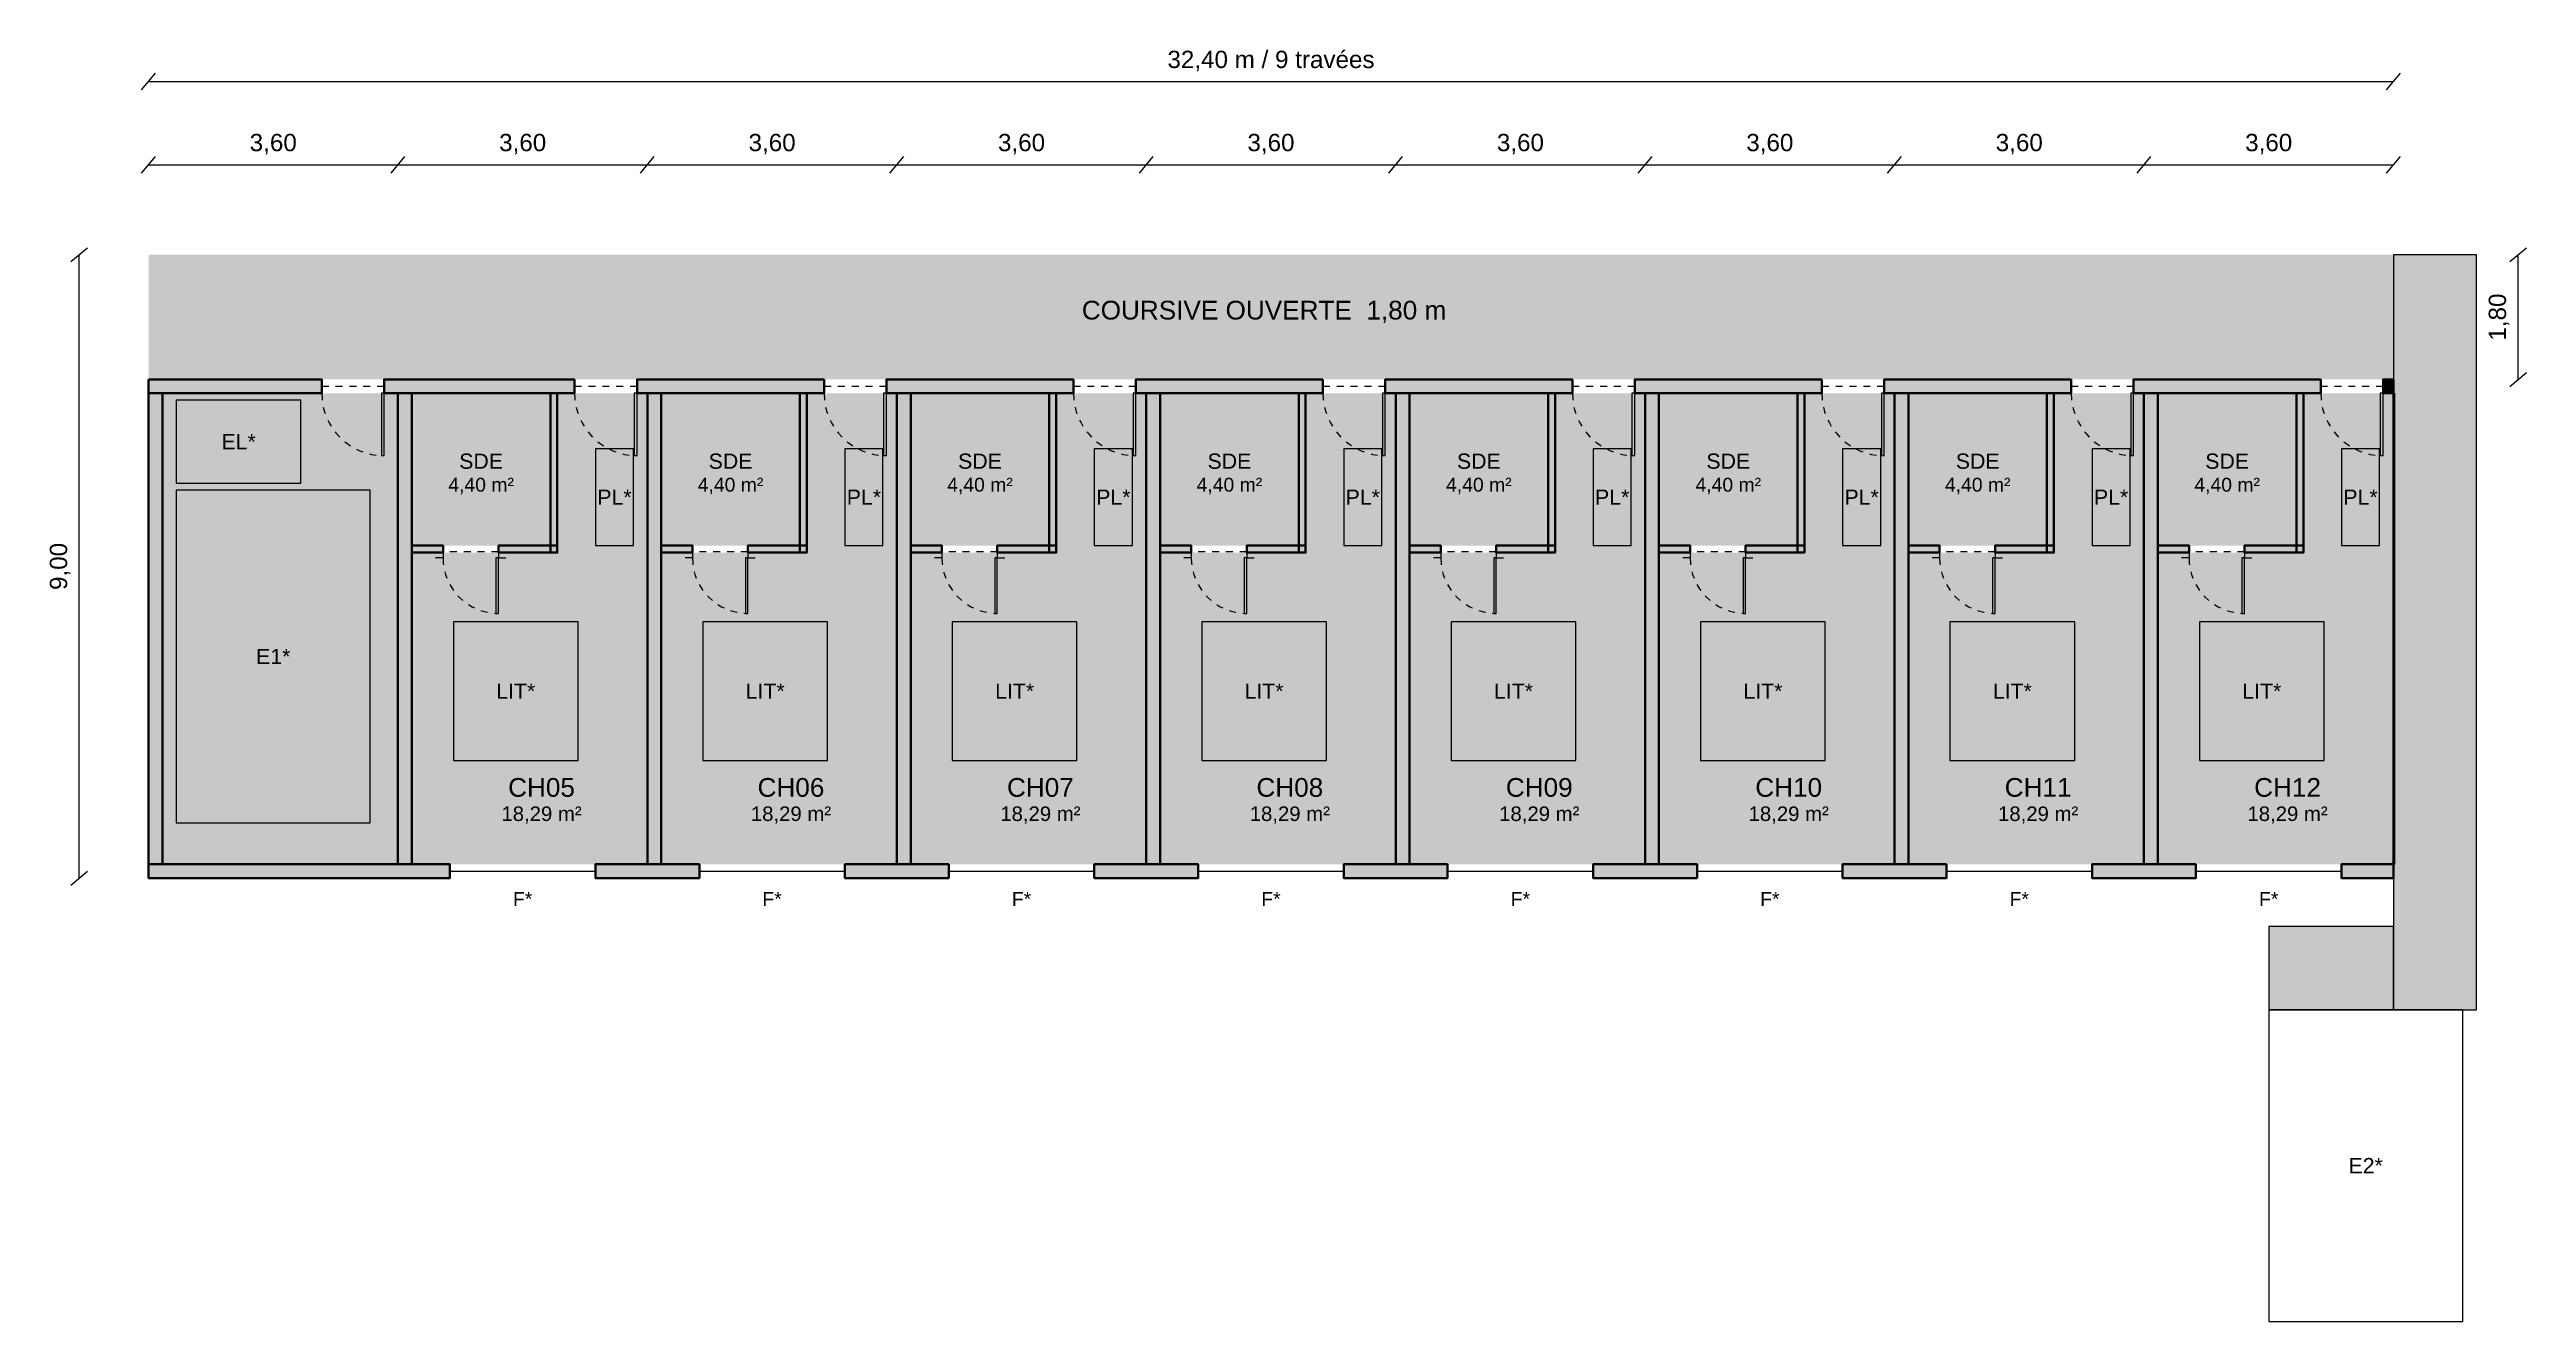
# Model space of a CAD drawing. Header units: metres. Extents: x 4.5 to 40.2, y -19.4 to -1.
import ezdxf
from ezdxf.enums import TextEntityAlignment as Align

# ---------------------------------------------------------------- set-up
doc = ezdxf.new("R2010")
doc.units = ezdxf.units.M
doc.header["$LTSCALE"] = 0.02
doc.linetypes.add('DASHED', pattern=[1.524, 1.27, -0.254])
doc.layers.add('ARCHIBOOKS_PORTE', color=7, linetype='Continuous')
for name, color, linetype, lineweight in [('BLOC_AXE', 8, 'DASHED', 13), ('BLOC_DEBATTEMENT', 7, 'DASHED', 13), ('BLOC_MUR', 7, 'Continuous', 50), ('BLOC_OUVRANT', 7, 'Continuous', 35)]:
    doc.layers.add(name, color=color, linetype=linetype, lineweight=lineweight)
for name, color, linetype, lineweight, true_color in [('CUT', 7, 'Continuous', 40, 0x000000), ('DIM', 7, 'Continuous', 13, 0x000000), ('RESERVE', 7, 'Continuous', 13, 0x4b4b4b), ('SEEN', 7, 'Continuous', 20, 0x000000), ('TEXT', 7, 'Continuous', 13, 0x000000)]:
    doc.layers.add(name, color=color, linetype=linetype, lineweight=lineweight, true_color=true_color)
for name, color, linetype, true_color in [('FILL_(20, 20, 20)', 7, 'Continuous', 0x141414), ('FILL_chambre', 7, 'Continuous', 0xf2e5d8), ('FILL_circulation', 7, 'Continuous', 0xf7f6f0), ('FILL_sde', 7, 'Continuous', 0xddedf5)]:
    doc.layers.add(name, color=color, linetype=linetype, true_color=true_color)
doc.styles.add('JV', font='arial.ttf')

# ---------------------------------------------------------------- blocks, each defined once
blk = doc.blocks.new('AB_ALPHA_cda40b894629bef4')
at = {"layer": 'BLOC_AXE', "lineweight": 15, "true_color": 0x000000, "transparency": 33554648}
blk.add_line((0, 0.1), (0.9, 0.1), dxfattribs=at)
at = {"layer": 'BLOC_DEBATTEMENT', "linetype": 'DASHED', "lineweight": 15, "ltscale": 0.6, "true_color": 0x000000, "transparency": 33554648}
blk.add_arc((0, 0.2), 0.9, 0, 90, dxfattribs=at)
at = {"layer": 'BLOC_MUR', "lineweight": 15, "true_color": 0x000000, "transparency": 33554648}
for points in [[(-0.12, 0), (0, 0), (0, 0.2), (-0.12, 0.2)], [(1.02, 0), (0.9, 0), (0.9, 0.2), (1.02, 0.2)]]:
    blk.add_lwpolyline(points, dxfattribs=at)
at = {"layer": 'BLOC_OUVRANT', "lineweight": 15, "true_color": 0x000000, "transparency": 33554648}
blk.add_lwpolyline([(0, 0.2), (0.04, 0.2), (0.04, 1.1), (0, 1.1)], close=True, dxfattribs=at)

msp = doc.modelspace()

# ---------------------------------------------------------------- hatches: boundary and pattern name
at = {"layer": 'FILL_(20, 20, 20)'}
for points in [[(5.9, -5.8), (8.4, -5.8), (8.4, -6), (5.9, -6), (5.9, -5.8)], [(5.9, -6), (6.1, -6), (6.1, -12.8), (5.9, -12.8), (5.9, -6)], [(12.05, -5.8), (12.05, -6), (9.3, -6), (9.3, -5.8), (12.05, -5.8)], [(9.5, -6), (9.7, -6), (9.7, -12.8), (9.5, -12.8), (9.5, -6)], [(11.7, -6), (11.8, -6), (11.8, -8.3), (11.7, -8.3), (11.7, -6)], [(15.65, -5.8), (15.65, -6), (12.95, -6), (12.95, -5.8), (15.65, -5.8)], [(13.1, -6), (13.3, -6), (13.3, -12.8), (13.1, -12.8), (13.1, -6)], [(15.3, -6), (15.4, -6), (15.4, -8.3), (15.3, -8.3), (15.3, -6)], [(19.25, -5.8), (19.25, -6), (16.55, -6), (16.55, -5.8), (19.25, -5.8)], [(16.7, -6), (16.9, -6), (16.9, -12.8), (16.7, -12.8), (16.7, -6)], [(18.9, -6), (19, -6), (19, -8.3), (18.9, -8.3), (18.9, -6)], [(22.85, -5.8), (22.85, -6), (20.15, -6), (20.15, -5.8), (22.85, -5.8)], [(20.3, -6), (20.5, -6), (20.5, -12.8), (20.3, -12.8), (20.3, -6)], [(22.5, -6), (22.6, -6), (22.6, -8.3), (22.5, -8.3), (22.5, -6)], [(26.45, -5.8), (26.45, -6), (23.75, -6), (23.75, -5.8), (26.45, -5.8)], [(23.9, -6), (24.1, -6), (24.1, -12.8), (23.9, -12.8), (23.9, -6)], [(26.1, -6), (26.2, -6), (26.2, -8.3), (26.1, -8.3), (26.1, -6)], [(30.05, -5.8), (30.05, -6), (27.35, -6), (27.35, -5.8), (30.05, -5.8)], [(27.5, -6), (27.7, -6), (27.7, -12.8), (27.5, -12.8), (27.5, -6)], [(29.7, -6), (29.8, -6), (29.8, -8.3), (29.7, -8.3), (29.7, -6)], [(33.65, -5.8), (33.65, -6), (30.95, -6), (30.95, -5.8), (33.65, -5.8)], [(31.1, -6), (31.3, -6), (31.3, -12.8), (31.1, -12.8), (31.1, -6)], [(33.3, -6), (33.4, -6), (33.4, -8.3), (33.3, -8.3), (33.3, -6)], [(37.25, -5.8), (37.25, -6), (34.55, -6), (34.55, -5.8), (37.25, -5.8)], [(34.7, -6), (34.9, -6), (34.9, -12.8), (34.7, -12.8), (34.7, -6)], [(36.9, -6), (37, -6), (37, -8.3), (36.9, -8.3), (36.9, -6)], [(38.3, -5.8), (38.3, -6), (38.15, -6), (38.15, -5.8), (38.3, -5.8)], [(38.3, -6), (38.31, -6), (38.31, -12.8), (38.3, -12.8), (38.3, -6)], [(9.7, -8.2), (10.15, -8.2), (10.15, -8.3), (9.7, -8.3), (9.7, -8.2)], [(11.8, -8.2), (11.8, -8.3), (10.95, -8.3), (10.95, -8.2), (11.8, -8.2)], [(13.3, -8.2), (13.75, -8.2), (13.75, -8.3), (13.3, -8.3), (13.3, -8.2)], [(15.4, -8.2), (15.4, -8.3), (14.55, -8.3), (14.55, -8.2), (15.4, -8.2)], [(16.9, -8.2), (17.35, -8.2), (17.35, -8.3), (16.9, -8.3), (16.9, -8.2)], [(19, -8.2), (19, -8.3), (18.15, -8.3), (18.15, -8.2), (19, -8.2)], [(20.5, -8.2), (20.95, -8.2), (20.95, -8.3), (20.5, -8.3), (20.5, -8.2)], [(22.6, -8.2), (22.6, -8.3), (21.75, -8.3), (21.75, -8.2), (22.6, -8.2)], [(24.1, -8.2), (24.55, -8.2), (24.55, -8.3), (24.1, -8.3), (24.1, -8.2)], [(26.2, -8.2), (26.2, -8.3), (25.35, -8.3), (25.35, -8.2), (26.2, -8.2)], [(27.7, -8.2), (28.15, -8.2), (28.15, -8.3), (27.7, -8.3), (27.7, -8.2)], [(29.8, -8.2), (29.8, -8.3), (28.95, -8.3), (28.95, -8.2), (29.8, -8.2)], [(31.3, -8.2), (31.75, -8.2), (31.75, -8.3), (31.3, -8.3), (31.3, -8.2)], [(33.4, -8.2), (33.4, -8.3), (32.55, -8.3), (32.55, -8.2), (33.4, -8.2)], [(34.9, -8.2), (35.35, -8.2), (35.35, -8.3), (34.9, -8.3), (34.9, -8.2)], [(37, -8.2), (37, -8.3), (36.15, -8.3), (36.15, -8.2), (37, -8.2)], [(5.9, -12.8), (10.25, -12.8), (10.25, -13), (5.9, -13), (5.9, -12.8)], [(13.85, -12.8), (13.85, -13), (12.35, -13), (12.35, -12.8), (13.85, -12.8)], [(17.45, -12.8), (17.45, -13), (15.95, -13), (15.95, -12.8), (17.45, -12.8)], [(21.05, -12.8), (21.05, -13), (19.55, -13), (19.55, -12.8), (21.05, -12.8)], [(24.65, -12.8), (24.65, -13), (23.15, -13), (23.15, -12.8), (24.65, -12.8)], [(28.25, -12.8), (28.25, -13), (26.75, -13), (26.75, -12.8), (28.25, -12.8)], [(31.85, -12.8), (31.85, -13), (30.35, -13), (30.35, -12.8), (31.85, -12.8)], [(35.45, -12.8), (35.45, -13), (33.95, -13), (33.95, -12.8), (35.45, -12.8)], [(38.3, -12.8), (38.3, -13), (37.55, -13), (37.55, -12.8), (38.3, -12.8)]]:
    msp.add_hatch(color=256, dxfattribs=at).paths.add_polyline_path(points)
at = {"layer": 'FILL_chambre'}
for points in [[(13.1, -12.8), (9.7, -12.8), (9.7, -8.3), (11.8, -8.3), (11.8, -6), (13.1, -6), (13.1, -12.8)], [(16.7, -12.8), (13.3, -12.8), (13.3, -8.3), (15.4, -8.3), (15.4, -6), (16.7, -6), (16.7, -12.8)], [(20.3, -12.8), (16.9, -12.8), (16.9, -8.3), (19, -8.3), (19, -6), (20.3, -6), (20.3, -12.8)], [(23.9, -12.8), (20.5, -12.8), (20.5, -8.3), (22.6, -8.3), (22.6, -6), (23.9, -6), (23.9, -12.8)], [(27.5, -12.8), (24.1, -12.8), (24.1, -8.3), (26.2, -8.3), (26.2, -6), (27.5, -6), (27.5, -12.8)], [(31.1, -12.8), (27.7, -12.8), (27.7, -8.3), (29.8, -8.3), (29.8, -6), (31.1, -6), (31.1, -12.8)], [(34.7, -12.8), (31.3, -12.8), (31.3, -8.3), (33.4, -8.3), (33.4, -6), (34.7, -6), (34.7, -12.8)], [(38.3, -12.8), (34.9, -12.8), (34.9, -8.3), (37, -8.3), (37, -6), (38.3, -6), (38.3, -12.8)]]:
    msp.add_hatch(color=256, dxfattribs=at).paths.add_polyline_path(points)
at = {"layer": 'FILL_circulation'}
for points in [[(5.9, -5.8), (5.9, -4), (38.3, -4), (38.3, -5.8), (5.9, -5.8)], [(38.3, -4), (38.31, -4), (38.31, -13), (38.31, -13.001), (38.31, -13.002), (38.31, -13.003), (38.309, -13.004), (38.309, -13.005), (38.308, -13.006), (38.308, -13.006), (38.307, -13.007), (38.306, -13.008), (38.306, -13.008), (38.305, -13.009), (38.304, -13.009), (38.303, -13.01), (38.302, -13.01), (38.301, -13.01), (38.3, -13.01), (38.3, -4)], [(39.5, -14.9), (39.5, -4), (38.3, -4), (38.3, -14.9), (39.5, -14.9)], [(6.1, -12.8), (6.1, -6), (9.5, -6), (9.5, -12.8), (6.1, -12.8)], [(38.3, -14.9), (38.3, -13.7), (36.5, -13.7), (36.5, -14.9), (38.3, -14.9)]]:
    msp.add_hatch(color=256, dxfattribs=at).paths.add_polyline_path(points)
at = {"layer": 'FILL_sde'}
for points in [[(9.7, -8.2), (9.7, -6), (11.7, -6), (11.7, -8.2), (9.7, -8.2)], [(13.3, -8.2), (13.3, -6), (15.3, -6), (15.3, -8.2), (13.3, -8.2)], [(16.9, -8.2), (16.9, -6), (18.9, -6), (18.9, -8.2), (16.9, -8.2)], [(20.5, -8.2), (20.5, -6), (22.5, -6), (22.5, -8.2), (20.5, -8.2)], [(24.1, -8.2), (24.1, -6), (26.1, -6), (26.1, -8.2), (24.1, -8.2)], [(27.7, -8.2), (27.7, -6), (29.7, -6), (29.7, -8.2), (27.7, -8.2)], [(31.3, -8.2), (31.3, -6), (33.3, -6), (33.3, -8.2), (31.3, -8.2)], [(34.9, -8.2), (34.9, -6), (36.9, -6), (36.9, -8.2), (34.9, -8.2)]]:
    msp.add_hatch(color=256, dxfattribs=at).paths.add_polyline_path(points)

# ---------------------------------------------------------------- linework, layer by layer
at = {"layer": 'CUT'}
for points in [[(5.9, -5.8), (8.4, -5.8), (8.4, -6), (5.9, -6), (5.9, -5.8)], [(5.9, -6), (6.1, -6), (6.1, -12.8), (5.9, -12.8), (5.9, -6)], [(12.05, -5.8), (12.05, -6), (9.3, -6), (9.3, -5.8), (12.05, -5.8)], [(9.5, -6), (9.7, -6), (9.7, -12.8), (9.5, -12.8), (9.5, -6)], [(11.7, -6), (11.8, -6), (11.8, -8.3), (11.7, -8.3), (11.7, -6)], [(15.65, -5.8), (15.65, -6), (12.95, -6), (12.95, -5.8), (15.65, -5.8)], [(13.1, -6), (13.3, -6), (13.3, -12.8), (13.1, -12.8), (13.1, -6)], [(15.3, -6), (15.4, -6), (15.4, -8.3), (15.3, -8.3), (15.3, -6)], [(19.25, -5.8), (19.25, -6), (16.55, -6), (16.55, -5.8), (19.25, -5.8)], [(16.7, -6), (16.9, -6), (16.9, -12.8), (16.7, -12.8), (16.7, -6)], [(18.9, -6), (19, -6), (19, -8.3), (18.9, -8.3), (18.9, -6)], [(22.85, -5.8), (22.85, -6), (20.15, -6), (20.15, -5.8), (22.85, -5.8)], [(20.3, -6), (20.5, -6), (20.5, -12.8), (20.3, -12.8), (20.3, -6)], [(22.5, -6), (22.6, -6), (22.6, -8.3), (22.5, -8.3), (22.5, -6)], [(26.45, -5.8), (26.45, -6), (23.75, -6), (23.75, -5.8), (26.45, -5.8)], [(23.9, -6), (24.1, -6), (24.1, -12.8), (23.9, -12.8), (23.9, -6)], [(26.1, -6), (26.2, -6), (26.2, -8.3), (26.1, -8.3), (26.1, -6)], [(30.05, -5.8), (30.05, -6), (27.35, -6), (27.35, -5.8), (30.05, -5.8)], [(27.5, -6), (27.7, -6), (27.7, -12.8), (27.5, -12.8), (27.5, -6)], [(29.7, -6), (29.8, -6), (29.8, -8.3), (29.7, -8.3), (29.7, -6)], [(33.65, -5.8), (33.65, -6), (30.95, -6), (30.95, -5.8), (33.65, -5.8)], [(31.1, -6), (31.3, -6), (31.3, -12.8), (31.1, -12.8), (31.1, -6)], [(33.3, -6), (33.4, -6), (33.4, -8.3), (33.3, -8.3), (33.3, -6)], [(37.25, -5.8), (37.25, -6), (34.55, -6), (34.55, -5.8), (37.25, -5.8)], [(34.7, -6), (34.9, -6), (34.9, -12.8), (34.7, -12.8), (34.7, -6)], [(36.9, -6), (37, -6), (37, -8.3), (36.9, -8.3), (36.9, -6)], [(38.3, -5.8), (38.3, -6), (38.15, -6), (38.15, -5.8), (38.3, -5.8)], [(38.3, -6), (38.31, -6), (38.31, -12.8), (38.3, -12.8), (38.3, -6)], [(9.7, -8.2), (10.15, -8.2), (10.15, -8.3), (9.7, -8.3), (9.7, -8.2)], [(11.8, -8.2), (11.8, -8.3), (10.95, -8.3), (10.95, -8.2), (11.8, -8.2)], [(13.3, -8.2), (13.75, -8.2), (13.75, -8.3), (13.3, -8.3), (13.3, -8.2)], [(15.4, -8.2), (15.4, -8.3), (14.55, -8.3), (14.55, -8.2), (15.4, -8.2)], [(16.9, -8.2), (17.35, -8.2), (17.35, -8.3), (16.9, -8.3), (16.9, -8.2)], [(19, -8.2), (19, -8.3), (18.15, -8.3), (18.15, -8.2), (19, -8.2)], [(20.5, -8.2), (20.95, -8.2), (20.95, -8.3), (20.5, -8.3), (20.5, -8.2)], [(22.6, -8.2), (22.6, -8.3), (21.75, -8.3), (21.75, -8.2), (22.6, -8.2)], [(24.1, -8.2), (24.55, -8.2), (24.55, -8.3), (24.1, -8.3), (24.1, -8.2)], [(26.2, -8.2), (26.2, -8.3), (25.35, -8.3), (25.35, -8.2), (26.2, -8.2)], [(27.7, -8.2), (28.15, -8.2), (28.15, -8.3), (27.7, -8.3), (27.7, -8.2)], [(29.8, -8.2), (29.8, -8.3), (28.95, -8.3), (28.95, -8.2), (29.8, -8.2)], [(31.3, -8.2), (31.75, -8.2), (31.75, -8.3), (31.3, -8.3), (31.3, -8.2)], [(33.4, -8.2), (33.4, -8.3), (32.55, -8.3), (32.55, -8.2), (33.4, -8.2)], [(34.9, -8.2), (35.35, -8.2), (35.35, -8.3), (34.9, -8.3), (34.9, -8.2)], [(37, -8.2), (37, -8.3), (36.15, -8.3), (36.15, -8.2), (37, -8.2)], [(5.9, -12.8), (10.25, -12.8), (10.25, -13), (5.9, -13), (5.9, -12.8)], [(13.85, -12.8), (13.85, -13), (12.35, -13), (12.35, -12.8), (13.85, -12.8)], [(17.45, -12.8), (17.45, -13), (15.95, -13), (15.95, -12.8), (17.45, -12.8)], [(21.05, -12.8), (21.05, -13), (19.55, -13), (19.55, -12.8), (21.05, -12.8)], [(24.65, -12.8), (24.65, -13), (23.15, -13), (23.15, -12.8), (24.65, -12.8)], [(28.25, -12.8), (28.25, -13), (26.75, -13), (26.75, -12.8), (28.25, -12.8)], [(31.85, -12.8), (31.85, -13), (30.35, -13), (30.35, -12.8), (31.85, -12.8)], [(35.45, -12.8), (35.45, -13), (33.95, -13), (33.95, -12.8), (35.45, -12.8)], [(38.3, -12.8), (38.3, -13), (37.55, -13), (37.55, -12.8), (38.3, -12.8)]]:
    msp.add_lwpolyline(points, close=True, dxfattribs=at)
at = {"layer": 'DIM'}
for p, q in [((5.8, -1.62), (6, -1.38)), ((38.2, -1.62), (38.4, -1.38)), ((5.9, -1.5), (38.3, -1.5)), ((5.8, -2.82), (6, -2.58)), ((5.9, -2.7), (9.5, -2.7)), ((9.4, -2.82), (9.6, -2.58)), ((9.4, -2.82), (9.6, -2.58)), ((9.5, -2.7), (13.1, -2.7)), ((13, -2.82), (13.2, -2.58)), ((13, -2.82), (13.2, -2.58)), ((13.1, -2.7), (16.7, -2.7)), ((16.6, -2.82), (16.8, -2.58)), ((16.6, -2.82), (16.8, -2.58)), ((16.7, -2.7), (20.3, -2.7)), ((20.2, -2.82), (20.4, -2.58)), ((20.2, -2.82), (20.4, -2.58)), ((20.3, -2.7), (23.9, -2.7)), ((23.8, -2.82), (24, -2.58)), ((23.8, -2.82), (24, -2.58)), ((23.9, -2.7), (27.5, -2.7)), ((27.4, -2.82), (27.6, -2.58)), ((27.4, -2.82), (27.6, -2.58)), ((27.5, -2.7), (31.1, -2.7)), ((31, -2.82), (31.2, -2.58)), ((31, -2.82), (31.2, -2.58)), ((31.1, -2.7), (34.7, -2.7)), ((34.6, -2.82), (34.8, -2.58)), ((34.6, -2.82), (34.8, -2.58)), ((34.7, -2.7), (38.3, -2.7)), ((38.2, -2.82), (38.4, -2.58)), ((4.78, -4.1), (5.02, -3.9)), ((39.98, -4.1), (40.22, -3.9)), ((4.9, -13), (4.9, -4)), ((40.1, -5.8), (40.1, -4)), ((39.98, -5.9), (40.22, -5.7)), ((4.78, -13.1), (5.02, -12.9))]:
    msp.add_line(p, q, dxfattribs=at)
at = {"layer": 'RESERVE'}
for p, q in [((10.25, -12.9), (12.35, -12.9)), ((13.85, -12.9), (15.95, -12.9)), ((17.45, -12.9), (19.55, -12.9)), ((21.05, -12.9), (23.15, -12.9)), ((24.65, -12.9), (26.75, -12.9)), ((28.25, -12.9), (30.35, -12.9)), ((31.85, -12.9), (33.95, -12.9)), ((35.45, -12.9), (37.55, -12.9))]:
    msp.add_line(p, q, dxfattribs=at)
for points in [[(8.1, -7.3), (8.1, -6.1), (6.3, -6.1), (6.3, -7.3), (8.1, -7.3)], [(12.9, -8.2), (12.9, -6.8), (12.35, -6.8), (12.35, -8.2), (12.9, -8.2)], [(16.5, -8.2), (16.5, -6.8), (15.95, -6.8), (15.95, -8.2), (16.5, -8.2)], [(20.1, -8.2), (20.1, -6.8), (19.55, -6.8), (19.55, -8.2), (20.1, -8.2)], [(23.7, -8.2), (23.7, -6.8), (23.15, -6.8), (23.15, -8.2), (23.7, -8.2)], [(27.3, -8.2), (27.3, -6.8), (26.75, -6.8), (26.75, -8.2), (27.3, -8.2)], [(30.9, -8.2), (30.9, -6.8), (30.35, -6.8), (30.35, -8.2), (30.9, -8.2)], [(34.5, -8.2), (34.5, -6.8), (33.95, -6.8), (33.95, -8.2), (34.5, -8.2)], [(38.1, -8.2), (38.1, -6.8), (37.55, -6.8), (37.55, -8.2), (38.1, -8.2)], [(9.1, -12.2), (9.1, -7.4), (6.3, -7.4), (6.3, -12.2), (9.1, -12.2)], [(12.1, -11.3), (12.1, -9.3), (10.3, -9.3), (10.3, -11.3), (12.1, -11.3)], [(15.7, -11.3), (15.7, -9.3), (13.9, -9.3), (13.9, -11.3), (15.7, -11.3)], [(19.3, -11.3), (19.3, -9.3), (17.5, -9.3), (17.5, -11.3), (19.3, -11.3)], [(22.9, -11.3), (22.9, -9.3), (21.1, -9.3), (21.1, -11.3), (22.9, -11.3)], [(26.5, -11.3), (26.5, -9.3), (24.7, -9.3), (24.7, -11.3), (26.5, -11.3)], [(30.1, -11.3), (30.1, -9.3), (28.3, -9.3), (28.3, -11.3), (30.1, -11.3)], [(33.7, -11.3), (33.7, -9.3), (31.9, -9.3), (31.9, -11.3), (33.7, -11.3)], [(37.3, -11.3), (37.3, -9.3), (35.5, -9.3), (35.5, -11.3), (37.3, -11.3)], [(39.3, -19.4), (39.3, -14.9), (36.5, -14.9), (36.5, -19.4), (39.3, -19.4)]]:
    msp.add_lwpolyline(points, close=True, dxfattribs=at)
at = {"layer": 'SEEN'}
for points in [[(39.5, -14.9), (39.5, -4), (38.3, -4), (38.3, -14.9), (39.5, -14.9)], [(38.3, -14.9), (38.3, -13.7), (36.5, -13.7), (36.5, -14.9), (38.3, -14.9)]]:
    msp.add_lwpolyline(points, close=True, dxfattribs=at)

# ---------------------------------------------------------------- block references
at = {"layer": 'ARCHIBOOKS_PORTE', "transparency": 33554687, "rotation": 180}
for p in [(9.3, -5.8), (12.95, -5.8), (16.55, -5.8), (20.15, -5.8), (23.75, -5.8), (27.35, -5.8), (30.95, -5.8), (34.55, -5.8), (38.15, -5.8)]:
    msp.add_blockref('AB_ALPHA_cda40b894629bef4', p, dxfattribs=at)
at = {"layer": 'ARCHIBOOKS_PORTE', "transparency": 33554687, "xscale": 0.888888888888889, "yscale": 0.888888888888889, "rotation": 180}
for p in [(10.95, -8.2), (14.55, -8.2), (18.15, -8.2), (21.75, -8.2), (25.35, -8.2), (28.95, -8.2), (32.55, -8.2), (36.15, -8.2)]:
    msp.add_blockref('AB_ALPHA_cda40b894629bef4', p, dxfattribs=at)

# ---------------------------------------------------------------- texts
at = {"layer": 'DIM', "style": 'JV'}
for s, p in [('32,40 m / 9 travées', (22.1, -1.18)), ('3,60', (7.7, -2.38)), ('3,60', (11.3, -2.38)), ('3,60', (14.9, -2.38)), ('3,60', (18.5, -2.38)), ('3,60', (22.1, -2.38)), ('3,60', (25.7, -2.38)), ('3,60', (29.3, -2.38)), ('3,60', (32.9, -2.38)), ('3,60', (36.5, -2.38))]:
    msp.add_text(s, height=0.25, dxfattribs=at).set_placement(p, align=Align.MIDDLE_CENTER)
for s, p in [('1,80', (39.8, -4.9)), ('9,00', (4.6, -8.5))]:
    msp.add_text(s, height=0.25, rotation=90, dxfattribs=at).set_placement(p, align=Align.MIDDLE_CENTER)
at = {"layer": 'RESERVE', "style": 'JV'}
for s, height, p in [('EL*', 0.22, (7.2, -6.7)), ('PL*', 0.22, (12.625, -7.5)), ('PL*', 0.22, (16.225, -7.5)), ('PL*', 0.22, (19.825, -7.5)), ('PL*', 0.22, (23.425, -7.5)), ('PL*', 0.22, (27.025, -7.5)), ('PL*', 0.22, (30.625, -7.5)), ('PL*', 0.22, (34.225, -7.5)), ('PL*', 0.22, (37.825, -7.5)), ('E1*', 0.22, (7.7, -9.8)), ('LIT*', 0.22, (11.2, -10.3)), ('LIT*', 0.22, (14.8, -10.3)), ('LIT*', 0.22, (18.4, -10.3)), ('LIT*', 0.22, (22, -10.3)), ('LIT*', 0.22, (25.6, -10.3)), ('LIT*', 0.22, (29.2, -10.3)), ('LIT*', 0.22, (32.8, -10.3)), ('LIT*', 0.22, (36.4, -10.3)), ('F*', 0.2, (11.3, -13.3)), ('F*', 0.2, (14.9, -13.3)), ('F*', 0.2, (18.5, -13.3)), ('F*', 0.2, (22.1, -13.3)), ('F*', 0.2, (25.7, -13.3)), ('F*', 0.2, (29.3, -13.3)), ('F*', 0.2, (32.9, -13.3)), ('F*', 0.2, (36.5, -13.3)), ('E2*', 0.22, (37.9, -17.15))]:
    msp.add_text(s, height=height, dxfattribs=at).set_placement(p, align=Align.MIDDLE_CENTER)
at = {"layer": 'TEXT', "style": 'JV'}
for s, height, p in [('COURSIVE OUVERTE  1,80 m', 0.27, (22, -4.8)), ('SDE', 0.22, (10.7, -6.98)), ('SDE', 0.22, (14.3, -6.98)), ('SDE', 0.22, (17.9, -6.98)), ('SDE', 0.22, (21.5, -6.98)), ('SDE', 0.22, (25.1, -6.98)), ('SDE', 0.22, (28.7, -6.98)), ('SDE', 0.22, (32.3, -6.98)), ('SDE', 0.22, (35.9, -6.98)), ('4,40 m²', 0.2, (10.7, -7.32)), ('4,40 m²', 0.2, (14.3, -7.32)), ('4,40 m²', 0.2, (17.9, -7.32)), ('4,40 m²', 0.2, (21.5, -7.32)), ('4,40 m²', 0.2, (25.1, -7.32)), ('4,40 m²', 0.2, (28.7, -7.32)), ('4,40 m²', 0.2, (32.3, -7.32)), ('4,40 m²', 0.2, (35.9, -7.32)), ('CH05', 0.27, (11.572, -11.69)), ('CH06', 0.27, (15.172, -11.69)), ('CH07', 0.27, (18.772, -11.69)), ('CH08', 0.27, (22.372, -11.69)), ('CH09', 0.27, (25.972, -11.69)), ('CH10', 0.27, (29.572, -11.69)), ('CH11', 0.27, (33.172, -11.69)), ('CH12', 0.27, (36.772, -11.69)), ('18,29 m²', 0.21, (11.572, -12.07)), ('18,29 m²', 0.21, (15.172, -12.07)), ('18,29 m²', 0.21, (18.772, -12.07)), ('18,29 m²', 0.21, (22.372, -12.07)), ('18,29 m²', 0.21, (25.972, -12.07)), ('18,29 m²', 0.21, (29.572, -12.07)), ('18,29 m²', 0.21, (33.172, -12.07)), ('18,29 m²', 0.21, (36.772, -12.07))]:
    msp.add_text(s, height=height, dxfattribs=at).set_placement(p, align=Align.MIDDLE_CENTER)

doc.saveas('drawing.dxf')
